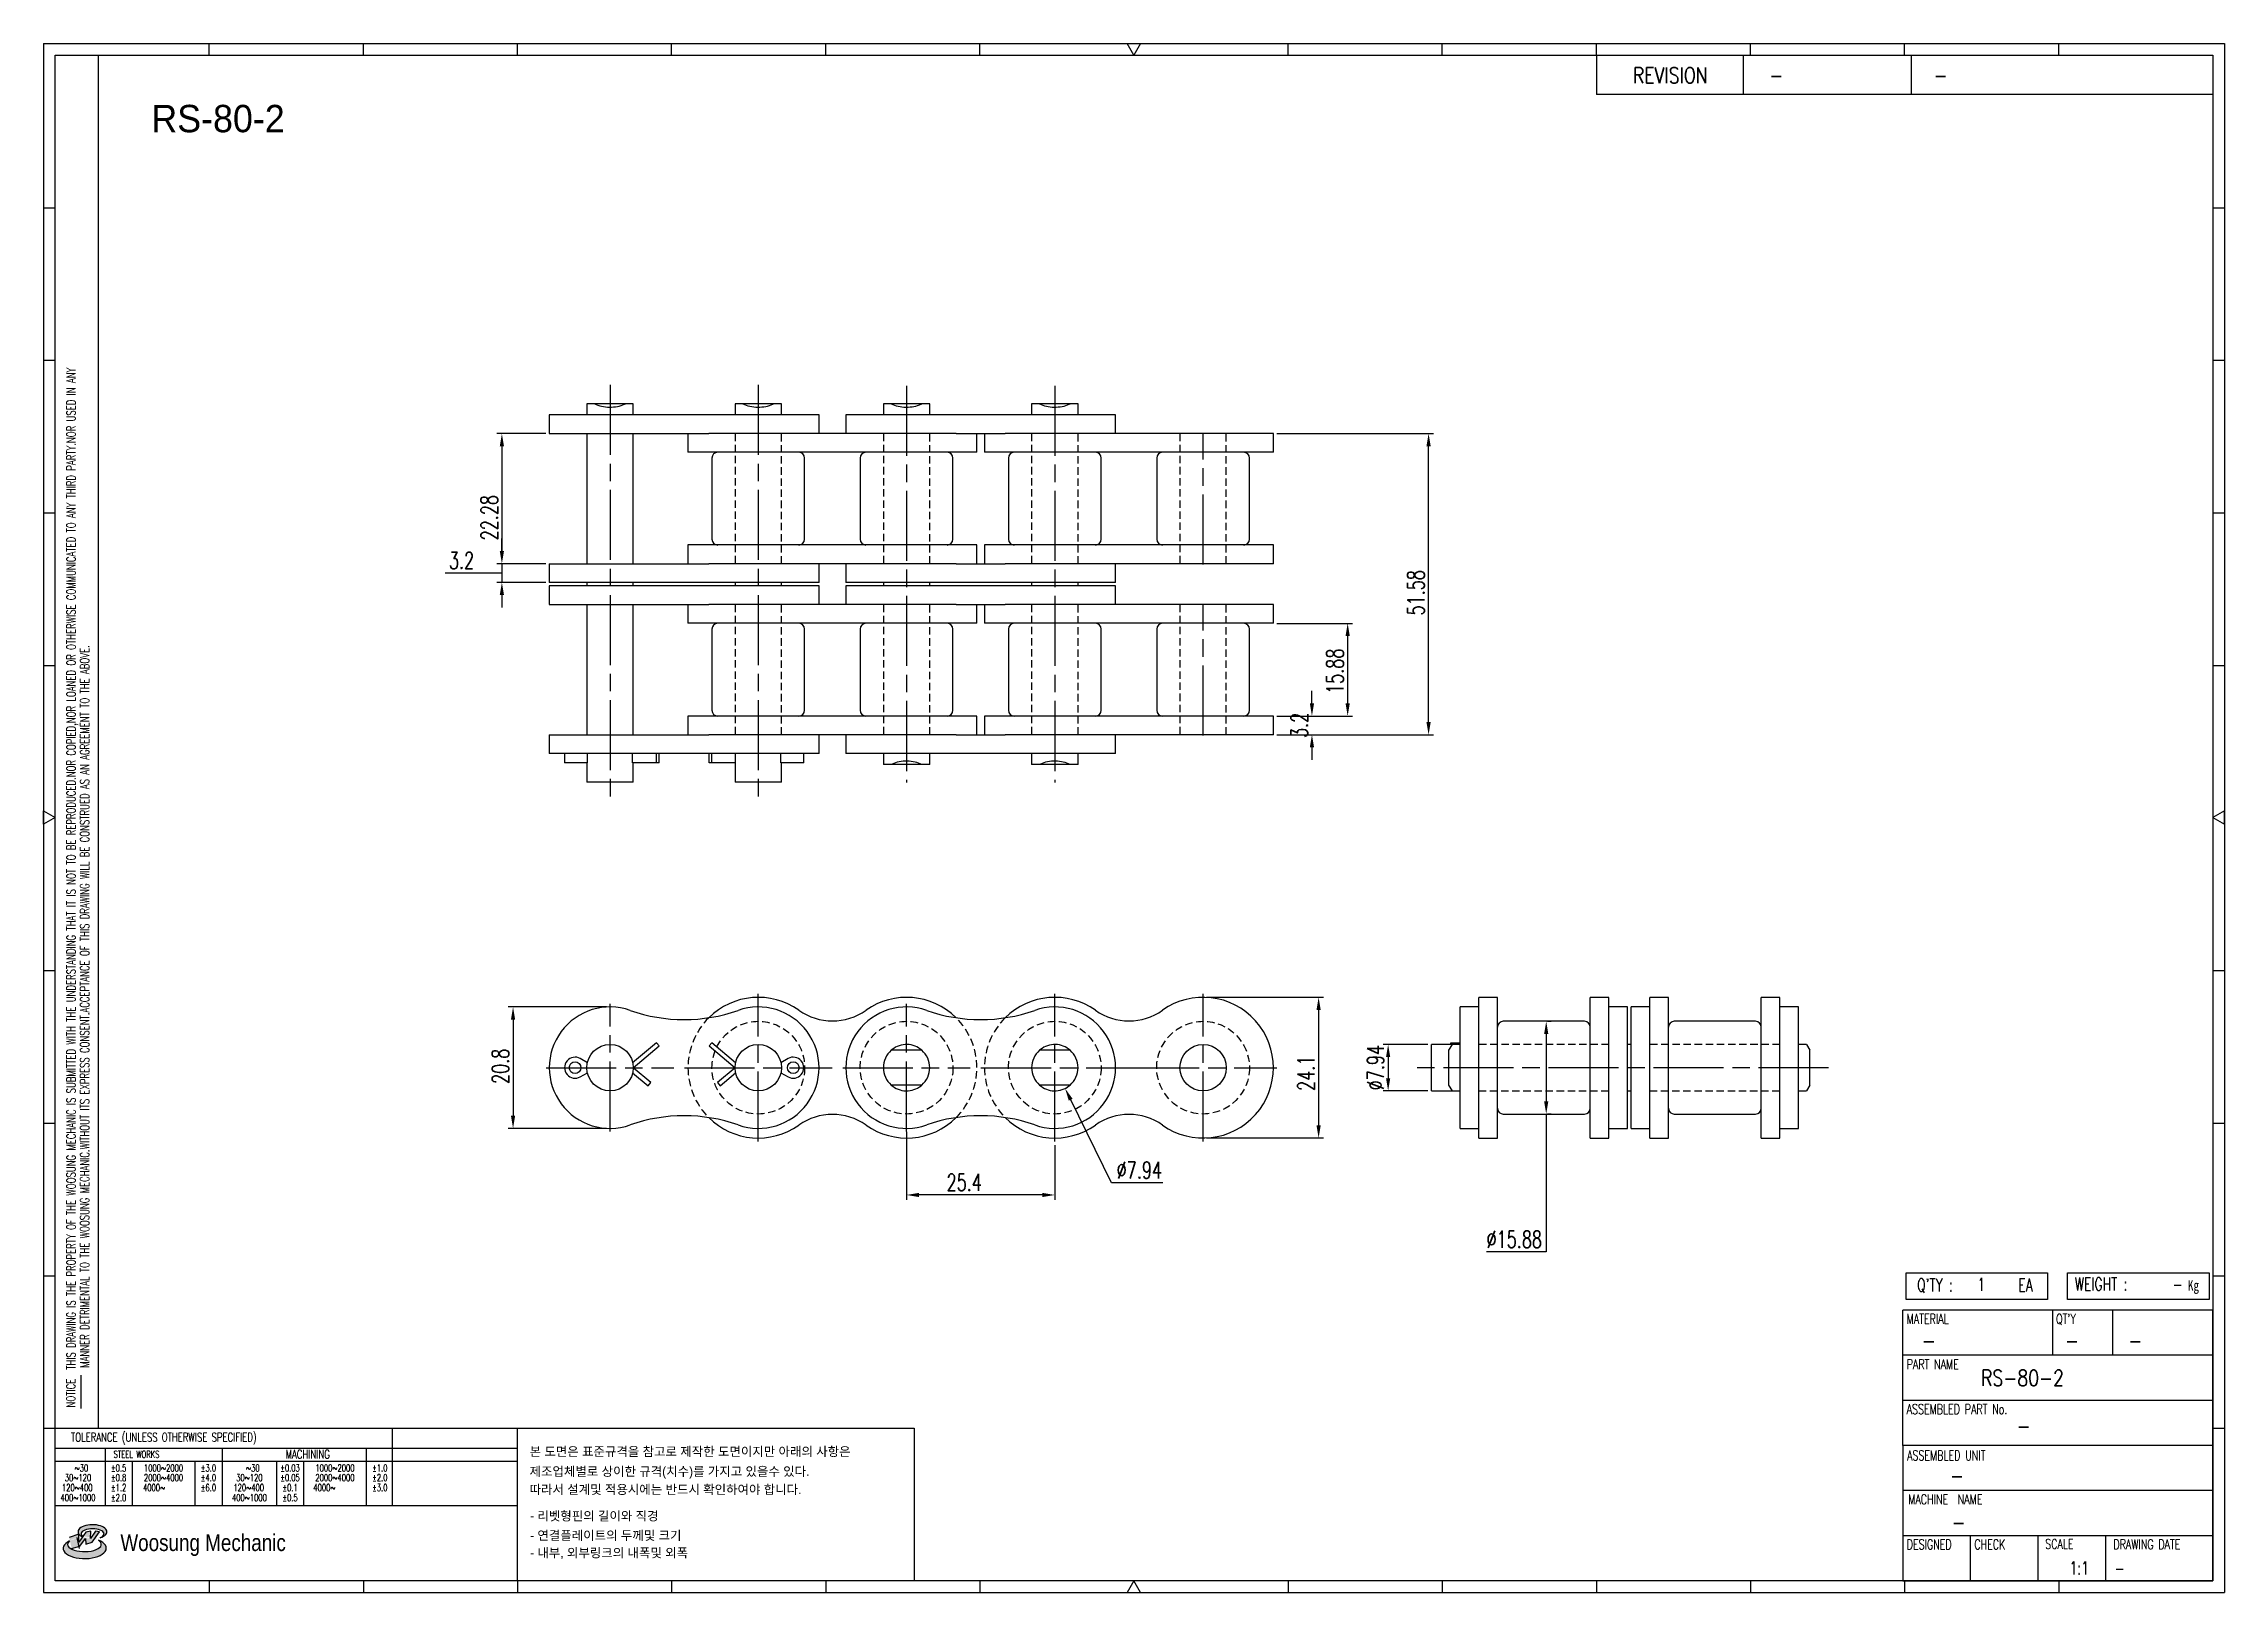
# Model space of a CAD drawing. Header units: millimetres. Extents: x 849 to 1223, y -130 to 135.
import ezdxf
from ezdxf.enums import TextEntityAlignment as Align

# ---------------------------------------------------------------- set-up
doc = ezdxf.new("R2010")
doc.units = ezdxf.units.MM
doc.linetypes.add('AM_ISO08W050', pattern=[18, 12, -1.5, 3, -1.5])
doc.linetypes.add('HIDDEN', pattern=[9.525, 6.35, -3.175])
doc.layers.get('Defpoints').update_dxf_attribs({"color": 80})
doc.layers.add('CL1', color=140, linetype='AM_ISO08W050', lineweight=25)
for name, color, linetype in [('HID-01', 2, 'HIDDEN'), ('S-DIM', 7, 'Continuous'), ('TITLE', 7, 'Continuous'), ('도면레이아웃', 7, 'Continuous')]:
    doc.layers.add(name, color=color, linetype=linetype)
doc.styles.add('HAN', font='ROMANS.shx', dxfattribs={"width": 0.7, "bigfont": 'whgtxt.shx'})
doc.styles.add('HKD_ST2', font='romans.shx', dxfattribs={"width": 0.7, "height": 4, "bigfont": '@extfont2.shx'})
doc.styles.add('HSG', font='SIMPLEX.shx', dxfattribs={"width": 0.7, "bigfont": 'HSG.shx'})
doc.styles.add('MtXpl_', font='Gulim.ttf')
doc.styles.add('SLDTEXTSTYLE4', font='arial.ttf', dxfattribs={"width": 0.8})
doc.dimstyles.new('APP1.2', dxfattribs={"dimscale": 1.2, "dimtxt": 2.4, "dimasz": 1.8, "dimexe": 0.7, "dimexo": 0.5, "dimgap": 0.6, "dimtad": 1, "dimtoh": 1, "dimrnd": 0.01, "dimzin": 9, "dimdsep": 46, "dimtxsty": 'HSG', "dimcen": 0, "dimclrd": 1, "dimclre": 1, "dimclrt": 256, "dimazin": 2, "dimtp": 1, "dimtm": 1, "dimtfac": 0.5, "dimtofl": 0, "dimtmove": 0, "dimatfit": 3, "dimfxl": 0, "dimtvp": 1, "dimtolj": 2, "dimlwd": -1, "dimlwe": -1, "dimarcsym": 0})

# ---------------------------------------------------------------- blocks, each defined once
blk = doc.blocks.new('MAST')
at = {"layer": '도면레이아웃'}
h = blk.add_hatch(color=10, dxfattribs=at)
h.paths.add_polyline_path([(1.544, 35.177), (1.554, 34.966), (1.779, 35.034), (2.054, 35.422), (1.908, 35.446), (1.728, 35.167), (1.741, 35.439), (1.547, 35.405), (1.292, 35.041), (1.295, 35.33), (0.943, 35.208), (1.03, 34.8), (1.336, 34.885)])
edge = h.paths.add_edge_path()
edge.add_ellipse((1.795, 35.421), major_axis=(-0.53, 0), ratio=0.487785, start_angle=122.36065, end_angle=403.39574)
edge.add_line((1.411, 35.244), (1.419, 35.261))
edge.add_ellipse((1.798, 35.344), major_axis=(-0.423, 0), ratio=0.444396, start_angle=131.58977, end_angle=386.19408, ccw=False)
edge = h.paths.add_edge_path()
edge.add_ellipse((1.512, 34.815), major_axis=(-0.793, 0), ratio=0.480113, start_angle=314.67633, end_angle=590.85213)
edge.add_ellipse((1.501, 34.958), major_axis=(-0.62, 0), ratio=0.43311, start_angle=331.7024, end_angle=574.42495, ccw=False)
at = {"color": 140}
for p, q in [((0, 90.118), (80.15, 90.118)), ((0, 90.118), (0, 33.191)), ((80.15, 90.118), (80.15, 33.191)), ((57.068, 89.693), (57.068, 88.246)), ((62.47, 89.693), (62.47, 88.246)), ((68.635, 89.693), (68.635, 88.246)), ((79.725, 88.246), (57.068, 88.246)), ((68.449, 43.961), (68.449, 44.936)), ((68.449, 44.936), (73.654, 44.936)), ((73.654, 44.936), (73.654, 43.961)), ((74.39, 43.961), (74.39, 44.936)), ((74.39, 44.936), (79.595, 44.936)), ((79.595, 44.936), (79.595, 43.961)), ((68.336, 38.59), (68.336, 43.563)), ((79.725, 43.563), (68.336, 43.563)), ((73.654, 43.961), (68.449, 43.961)), ((73.827, 43.563), (73.827, 41.905)), ((79.595, 43.961), (74.39, 43.961)), ((76.037, 43.563), (76.037, 41.905)), ((79.725, 38.59), (79.725, 43.563)), ((79.725, 41.905), (68.336, 41.905)), ((79.725, 40.248), (68.336, 40.248)), ((68.336, 38.59), (68.336, 33.616)), ((79.725, 38.59), (68.336, 38.59)), ((79.725, 33.616), (79.725, 38.59)), ((79.725, 36.932), (68.336, 36.932)), ((79.725, 35.274), (68.336, 35.274)), ((70.822, 33.616), (70.822, 35.274)), ((73.309, 33.616), (73.309, 35.274)), ((75.796, 33.616), (75.796, 35.274)), ((0, 33.191), (80.15, 33.191)), ((68.336, 33.616), (79.725, 33.616))]:
    blk.add_line(p, q, dxfattribs=at)
for p, q in [((6.089, 89.693), (6.089, 90.118)), ((11.753, 89.693), (11.753, 90.118)), ((17.418, 89.693), (17.418, 90.118)), ((23.082, 89.693), (23.082, 90.118)), ((28.746, 89.693), (28.746, 90.118)), ((34.411, 89.693), (34.411, 90.118)), ((45.739, 89.693), (45.739, 90.118)), ((51.404, 89.693), (51.404, 90.118)), ((57.068, 89.693), (57.068, 90.118)), ((62.732, 89.693), (62.732, 90.118)), ((68.397, 89.693), (68.397, 90.118)), ((74.061, 89.693), (74.061, 90.118)), ((0, 84.085), (0.425, 84.085)), ((79.725, 84.085), (80.15, 84.085)), ((0, 78.478), (0.425, 78.478)), ((79.725, 78.478), (80.15, 78.478)), ((0, 72.87), (0.425, 72.87)), ((79.725, 72.87), (80.15, 72.87)), ((0, 67.262), (0.425, 67.262)), ((79.725, 67.262), (80.15, 67.262)), ((0, 56.047), (0.425, 56.047)), ((79.725, 56.047), (80.15, 56.047)), ((0, 50.439), (0.425, 50.439)), ((79.725, 50.439), (80.15, 50.439)), ((0, 44.832), (0.425, 44.832)), ((79.725, 44.832), (80.15, 44.832)), ((1.377, 39.947), (1.377, 41.174)), ((0, 39.224), (0.425, 39.224)), ((79.725, 39.224), (80.15, 39.224)), ((6.089, 33.616), (6.089, 33.191)), ((11.753, 33.616), (11.753, 33.191)), ((17.418, 33.616), (17.418, 33.191)), ((23.082, 33.616), (23.082, 33.191)), ((28.746, 33.616), (28.746, 33.191)), ((34.411, 33.616), (34.411, 33.191)), ((45.739, 33.616), (45.739, 33.191)), ((51.404, 33.616), (51.404, 33.191)), ((57.068, 33.616), (57.068, 33.191)), ((62.732, 33.616), (62.732, 33.191)), ((68.397, 33.616), (68.397, 33.191)), ((74.061, 33.616), (74.061, 33.191))]:
    blk.add_line(p, q)
at = {"color": 2}
for p, q in [((2.017, 39.224), (2.017, 89.693)), ((0.425, 39.224), (17.418, 39.224)), ((0.425, 38.487), (17.418, 38.487)), ((2.257, 38.487), (2.257, 36.382)), ((6.557, 38.5), (6.557, 36.382)), ((11.857, 38.487), (11.857, 36.382)), ((12.816, 39.224), (12.816, 36.382)), ((17.418, 33.616), (17.418, 39.224)), ((0.425, 38.012), (17.418, 38.012)), ((3.257, 38.012), (3.257, 36.382)), ((5.557, 38.012), (5.557, 36.382)), ((8.557, 38.012), (8.557, 36.382)), ((9.557, 38.026), (9.557, 36.382)), ((0.425, 36.382), (17.418, 36.382))]:
    blk.add_line(p, q, dxfattribs=at)
for points in [[(40.075, 89.693), (39.83, 90.118), (40.32, 90.118)], [(0.425, 61.679), (0, 61.433), (0, 61.924)], [(79.725, 61.679), (80.15, 61.433), (80.15, 61.924)], [(40.075, 33.616), (39.83, 33.191), (40.32, 33.191)]]:
    blk.add_lwpolyline(points, close=True)
at = {"color": 140}
blk.add_lwpolyline([(0.425, 89.693), (79.725, 89.693), (79.725, 33.616), (0.425, 33.616)], close=True, dxfattribs=at)
at = {"layer": '도면레이아웃'}
for p, q in [((1.295, 35.33), (0.943, 35.208)), ((1.547, 35.405), (1.292, 35.041)), ((1.292, 35.041), (1.295, 35.33)), ((1.741, 35.439), (1.547, 35.405)), ((1.908, 35.446), (1.728, 35.167)), ((1.728, 35.167), (1.741, 35.439)), ((1.779, 35.034), (2.054, 35.422)), ((2.054, 35.422), (1.908, 35.446)), ((1.03, 34.8), (1.336, 34.885)), ((1.224, 35.208), (1.311, 34.8)), ((1.224, 35.208), (1.224, 35.208)), ((1.336, 34.885), (1.544, 35.177)), ((1.419, 35.261), (1.411, 35.244)), ((1.544, 35.177), (1.554, 34.966)), ((1.554, 34.966), (1.779, 35.034))]:
    blk.add_line(p, q, dxfattribs=at)
for centre, major_axis, ratio, start_param, end_param in [((1.795, 35.421), (-0.53, 0), 0.487785, 2.135596, 7.040584), ((1.798, 35.344), (-0.423, 0), 0.444396, 2.296675, 6.740358), ((1.512, 34.815), (-0.793, 0), 0.480113, 5.492138, 10.312315), ((1.501, 34.958), (-0.62, 0), 0.43311, 5.789299, 10.025607)]:
    blk.add_ellipse(centre, major_axis=major_axis, ratio=ratio, start_param=start_param, end_param=end_param, dxfattribs=at)
for s, height, style, width, p in [('REVISION', 0.5806, 'HAN', 0.8, (58.415, 88.664)), ('-', 0.581, 'HAN', 0.8, (63.426, 88.664)), ('-', 0.581, 'HAN', 0.8, (69.468, 88.664)), ("Q'TY : ", 0.4746, 'HKD_ST2', 0.7, (68.857, 44.253)), ('1', 0.475, 'HKD_ST2', 0.7, (71.071, 44.275)), ('EA', 0.4746, 'HKD_ST2', 0.7, (72.578, 44.253)), ('WEIGHT : ', 0.4746, 'HKD_ST2', 0.7, (74.65, 44.286)), ('-', 0.581, 'HAN', 0.8, (69.029, 42.157)), ('-', 0.581, 'HAN', 0.8, (74.289, 42.157)), ('-', 0.581, 'HAN', 0.8, (76.623, 42.157)), ('-', 0.581, 'HAN', 0.8, (72.515, 39.013)), ('-', 0.581, 'HAN', 0.8, (70.067, 37.189)), ('-', 0.581, 'HAN', 0.8, (70.126, 35.48)), ('1:1', 0.4746, 'HKD_ST2', 0.7, (74.458, 33.848)), ('-', 0.475, 'HKD_ST2', 0.7, (76.112, 33.837))]:
    blk.add_text(s, height=height, dxfattribs=dict(style=style, width=width)).set_placement(p)
at = {"color": 6, "style": 'HKD_ST2', "width": 0.7}
for s, p in [(' THIS DRAWING IS THE PROPERTY OF THE WOOSUNG MECHANIC IS SUBMITTED WITH THE UNDERSTANDING THAT IT IS NOT TO BE REPRODUCED.NOR COPIED,NOR LOANED OR OTHERWISE COMMUNICATED TO ANY THIRD PARTY.NOR USED IN ANY', (1.173, 41.217)), ('MANNER DETRIMENTAL TO THE WOOSUNG MECHANIC.WITHOUT ITS EXPRESS CONSENT.ACCEPTANCE OF THIS DRAWING WILL BE CONSTRUED AS AN AGREEMENT TO THE ABOVE.', (1.672, 41.447))]:
    blk.add_text(s, height=0.326266, rotation=90, dxfattribs=at).set_placement(p)
at = {"style": 'HKD_ST2', "width": 0.7}
blk.add_text('-', height=0.475, dxfattribs=at).set_placement((78.613, 44.286), align=Align.RIGHT)
at = {"color": 254, "style": 'HKD_ST2', "width": 0.7}
for s, height, p in [('MATERIAL', 0.3651, (68.474, 43.425)), ("QT'Y", 0.3651, (73.965, 43.425)), ('PART NAME', 0.3651, (68.474, 41.756)), ('ASSEMBLED PART No.', 0.36511, (68.474, 40.109)), ('ASSEMBLED UNIT', 0.36511, (68.49, 38.408)), ('MACHINE  NAME', 0.36511, (68.532, 36.794)), ('DESIGNED', 0.3651, (68.474, 35.136)), ('CHECK', 0.3651, (70.961, 35.136)), ('SCALE', 0.3651, (73.566, 35.153)), ('DRAWING DATE', 0.36511, (76.071, 35.141))]:
    blk.add_text(s, height=height, dxfattribs=at).set_placement(p, align=Align.TOP_LEFT)
at = {"style": 'HKD_ST2', "width": 0.7}
blk.add_text('NOTICE', height=0.3263, rotation=90, dxfattribs=at).set_placement((1.163, 39.988))
blk.add_text('TOLERANCE (UNLESS OTHERWISE SPECIFIED)', height=0.32627, dxfattribs=at).set_placement((4.417, 38.896), align=Align.MIDDLE_CENTER)
at = {"color": 4, "style": 'HKD_ST2', "width": 0.7}
for s, height, p in [('%%12630', 0.261, (1.389, 37.762)), ('1000%%1262000', 0.26101, (4.407, 37.762)), ('%%12630', 0.261, (7.689, 37.762)), ('1000%%1262000', 0.26101, (10.707, 37.762)), ('120%%126400', 0.26101, (1.237, 37.045)), ('30%%126120', 0.261, (1.263, 37.411)), ('4000%%126', 0.261, (4.061, 37.045)), ('2000%%1264000', 0.26101, (4.407, 37.411)), ('120%%126400', 0.26101, (7.537, 37.045)), ('30%%126120', 0.261, (7.563, 37.411)), ('4000%%126', 0.261, (10.321, 37.045)), ('2000%%1264000', 0.26101, (10.707, 37.411)), ('400%%1261000', 0.26101, (1.263, 36.67)), ('400%%1261000', 0.26101, (7.563, 36.67))]:
    blk.add_text(s, height=height, dxfattribs=at).set_placement(p, align=Align.MIDDLE_CENTER)
for s, height, p in [('%%P0.5', 0.261, (2.757, 37.762)), ('STEEL WORKS', 0.26101, (3.416, 38.268)), ('%%P3.0', 0.261, (6.057, 37.762)), ('%%P0.03', 0.261, (9.057, 37.762)), ('MACHINING', 0.3263, (9.707, 38.27)), ('%%P1.0', 0.261, (12.357, 37.762)), ('%%P0.8', 0.261, (2.757, 37.411)), ('%%P1.2', 0.261, (2.757, 37.045)), ('%%P4.0', 0.261, (6.057, 37.411)), ('%%P6.0', 0.261, (6.057, 37.045)), ('%%P0.05', 0.261, (9.057, 37.411)), ('%%P0.1', 0.261, (9.057, 37.045)), ('%%P2.0', 0.261, (12.357, 37.411)), ('%%P3.0', 0.261, (12.357, 37.045)), ('%%P2.0', 0.261, (2.757, 36.67)), ('%%P0.5', 0.261, (9.057, 36.67))]:
    blk.add_text(s, height=height, dxfattribs=at).set_placement(p, align=Align.MIDDLE)
at = {"color": 1, "style": 'SLDTEXTSTYLE4', "width": 0.8}
blk.add_text('Woosung Mechanic', height=0.61957, dxfattribs=at).set_placement((2.822, 34.711))
at = {"layer": 'TITLE', "width": 0.8}
blk.add_text('Kg', height=0.3789, dxfattribs=at).set_placement((78.807, 44.286))
blk = doc.blocks.new('*D2')
at = {"layer": 'Defpoints', "color": 0, "transparency": 16777216}
for p in [(1059.75, 20.22), (1066.35, 20.22), (1059.75, 17.02)]:
    blk.add_point(p, dxfattribs=at)
at = {"layer": 'S-DIM', "color": 1, "transparency": 16777216}
for p, q in [((1066.35, 22.38), (1066.35, 24.54)), ((1060.35, 20.22), (1067.19, 20.22)), ((1060.35, 17.02), (1067.19, 17.02)), ((1066.35, 14.86), (1066.35, 12.7))]:
    blk.add_line(p, q, dxfattribs=at)
for points in [[(1065.99, 22.38), (1066.71, 22.38), (1066.35, 20.22)], [(1065.99, 14.86), (1066.71, 14.86), (1066.35, 17.02)]]:
    blk.add_solid(points, dxfattribs=at)
at = {"layer": 'S-DIM', "transparency": 16777216, "insert": (1064.19, 18.62), "char_height": 2.88, "attachment_point": 5, "rotation": 90, "style": 'HSG'}
blk.add_mtext('\\A2;3.2', dxfattribs=at)
blk = doc.blocks.new('*D3')
at = {"layer": 'Defpoints', "color": 0, "transparency": 16777216}
for p in [(1059.75, 36.1), (1072.47, 36.1), (1059.75, 20.22)]:
    blk.add_point(p, dxfattribs=at)
at = {"layer": 'S-DIM', "color": 1, "transparency": 16777216}
for p, q in [((1060.35, 36.1), (1073.31, 36.1)), ((1072.47, 22.38), (1072.47, 33.94)), ((1060.35, 20.22), (1073.31, 20.22))]:
    blk.add_line(p, q, dxfattribs=at)
for points in [[(1072.11, 33.94), (1072.83, 33.94), (1072.47, 36.1)], [(1072.11, 22.38), (1072.83, 22.38), (1072.47, 20.22)]]:
    blk.add_solid(points, dxfattribs=at)
at = {"layer": 'S-DIM', "transparency": 16777216, "insert": (1070.31, 27.89), "char_height": 2.88, "attachment_point": 5, "rotation": 90, "style": 'HSG'}
blk.add_mtext('\\A2;15.88', dxfattribs=at)
blk = doc.blocks.new('*D4')
at = {"layer": 'Defpoints', "color": 0, "transparency": 16777216}
for p in [(1059.75, 68.6), (1086.33, 68.6), (1059.75, 17.02)]:
    blk.add_point(p, dxfattribs=at)
at = {"layer": 'S-DIM', "color": 1, "transparency": 16777216}
for p, q in [((1060.35, 68.6), (1087.17, 68.6)), ((1086.33, 19.18), (1086.33, 66.44)), ((1060.35, 17.02), (1087.17, 17.02))]:
    blk.add_line(p, q, dxfattribs=at)
for points in [[(1085.97, 66.44), (1086.69, 66.44), (1086.33, 68.6)], [(1085.97, 19.18), (1086.69, 19.18), (1086.33, 17.02)]]:
    blk.add_solid(points, dxfattribs=at)
at = {"layer": 'S-DIM', "transparency": 16777216, "insert": (1084.17, 41.33), "char_height": 2.88, "attachment_point": 5, "rotation": 90, "style": 'HSG'}
blk.add_mtext('\\A2;51.58', dxfattribs=at)
blk = doc.blocks.new('*D5')
at = {"layer": 'Defpoints', "color": 0, "transparency": 16777216}
for p in [(935.7, 68.6), (927.58, 46.32), (935.7, 46.32)]:
    blk.add_point(p, dxfattribs=at)
at = {"layer": 'S-DIM', "color": 1, "transparency": 16777216}
for p, q in [((935.1, 68.6), (926.74, 68.6)), ((927.58, 66.44), (927.58, 48.48)), ((935.1, 46.32), (926.74, 46.32))]:
    blk.add_line(p, q, dxfattribs=at)
for points in [[(927.22, 66.44), (927.94, 66.44), (927.58, 68.6)], [(927.22, 48.48), (927.94, 48.48), (927.58, 46.32)]]:
    blk.add_solid(points, dxfattribs=at)
at = {"layer": 'S-DIM', "transparency": 16777216, "insert": (925.42, 54.2), "char_height": 2.88, "attachment_point": 5, "rotation": 90, "style": 'HSG'}
blk.add_mtext('\\A2;22.28', dxfattribs=at)
blk = doc.blocks.new('*D6')
at = {"layer": 'Defpoints', "color": 0, "transparency": 16777216}
for p in [(935.7, 46.32), (927.58, 43.12), (935.7, 43.12)]:
    blk.add_point(p, dxfattribs=at)
at = {"layer": 'S-DIM', "color": 1, "transparency": 16777216}
for p, q in [((927.58, 48.48), (927.58, 50.64)), ((935.1, 46.32), (926.74, 46.32)), ((927.58, 46.32), (927.58, 43.12)), ((923.5, 44.72), (917.84, 44.72)), ((927.58, 44.72), (923.5, 44.72)), ((935.1, 43.12), (926.74, 43.12)), ((927.58, 40.96), (927.58, 38.8))]:
    blk.add_line(p, q, dxfattribs=at)
for points in [[(927.22, 48.48), (927.94, 48.48), (927.58, 46.32)], [(927.22, 40.96), (927.94, 40.96), (927.58, 43.12)]]:
    blk.add_solid(points, dxfattribs=at)
at = {"layer": 'S-DIM', "transparency": 16777216, "insert": (920.67, 46.88), "char_height": 2.88, "attachment_point": 5, "style": 'HSG'}
blk.add_mtext('\\A2;3.2', dxfattribs=at)
blk = doc.blocks.new('*D7')
at = {"layer": 'Defpoints', "color": 0, "transparency": 16777216}
for p in [(996.9, -50.42), (1022.3, -52.68), (996.9, -61.83)]:
    blk.add_point(p, dxfattribs=at)
at = {"layer": 'S-DIM', "color": 1, "transparency": 16777216}
for p, q in [((996.9, -51.02), (996.9, -62.67)), ((1022.3, -53.28), (1022.3, -62.67)), ((1020.14, -61.83), (999.06, -61.83))]:
    blk.add_line(p, q, dxfattribs=at)
for points in [[(999.06, -61.47), (999.06, -62.19), (996.9, -61.83)], [(1020.14, -61.47), (1020.14, -62.19), (1022.3, -61.83)]]:
    blk.add_solid(points, dxfattribs=at)
at = {"layer": 'S-DIM', "transparency": 16777216, "insert": (1006.78, -59.67), "char_height": 2.88, "attachment_point": 5, "style": 'HSG'}
blk.add_mtext('\\A2;25.4', dxfattribs=at)
blk = doc.blocks.new('*D8')
at = {"layer": 'Defpoints', "color": 0, "transparency": 16777216}
for p in [(1020.55, -36.46), (1024.06, -43.58)]:
    blk.add_point(p, dxfattribs=at)
at = {"layer": 'S-DIM', "color": 1, "transparency": 16777216}
for p, q in [((1032.03, -59.73), (1025.02, -45.52)), ((1040.82, -59.73), (1032.03, -59.73))]:
    blk.add_line(p, q, dxfattribs=at)
blk.add_arc((1022.3, -40.02), 3.97, 284.1508, 302.7503, dxfattribs=at)
blk.add_solid([(1025.34, -45.36), (1024.69, -45.68), (1024.06, -43.58)], dxfattribs=at)
at = {"layer": 'S-DIM', "transparency": 16777216, "insert": (1036.78, -57.57), "char_height": 2.88, "attachment_point": 5, "style": 'HSG'}
blk.add_mtext('\\A2;∅7.94', dxfattribs=at)
blk = doc.blocks.new('*D9')
at = {"layer": 'Defpoints', "color": 0, "transparency": 16777216}
for p in [(1047.7, -27.97), (1047.7, -52.07), (1067.49, -52.07)]:
    blk.add_point(p, dxfattribs=at)
at = {"layer": 'S-DIM', "color": 1, "transparency": 16777216}
for p, q in [((1048.3, -27.97), (1068.33, -27.97)), ((1067.49, -30.13), (1067.49, -49.91)), ((1048.3, -52.07), (1068.33, -52.07))]:
    blk.add_line(p, q, dxfattribs=at)
for points in [[(1067.13, -30.13), (1067.85, -30.13), (1067.49, -27.97)], [(1067.13, -49.91), (1067.85, -49.91), (1067.49, -52.07)]]:
    blk.add_solid(points, dxfattribs=at)
at = {"layer": 'S-DIM', "transparency": 16777216, "insert": (1065.33, -40.98), "char_height": 2.88, "attachment_point": 5, "rotation": 90, "style": 'HSG'}
blk.add_mtext('\\A2;24.1', dxfattribs=at)
blk = doc.blocks.new('*D10')
at = {"layer": 'Defpoints', "color": 0, "transparency": 16777216}
for p in [(946.1, -29.62), (929.49, -50.42), (946.1, -50.42)]:
    blk.add_point(p, dxfattribs=at)
at = {"layer": 'S-DIM', "color": 1, "transparency": 16777216}
for p, q in [((945.5, -29.62), (928.65, -29.62)), ((929.49, -31.78), (929.49, -48.26)), ((945.5, -50.42), (928.65, -50.42))]:
    blk.add_line(p, q, dxfattribs=at)
for points in [[(929.13, -31.78), (929.85, -31.78), (929.49, -29.62)], [(929.13, -48.26), (929.85, -48.26), (929.49, -50.42)]]:
    blk.add_solid(points, dxfattribs=at)
at = {"layer": 'S-DIM', "transparency": 16777216, "insert": (927.33, -39.79), "char_height": 2.88, "attachment_point": 5, "rotation": 90, "style": 'HSG'}
blk.add_mtext('\\A2;20.8', dxfattribs=at)
blk = doc.blocks.new('*D11')
at = {"layer": 'Defpoints', "color": 0, "transparency": 16777216}
for p in [(1106.08, -32.08), (1106.08, -47.96), (1106.48, -47.96)]:
    blk.add_point(p, dxfattribs=at)
at = {"layer": 'S-DIM', "color": 1, "transparency": 16777216}
for p, q in [((1106.68, -32.08), (1107.32, -32.08)), ((1106.48, -34.24), (1106.48, -45.8)), ((1106.48, -47.96), (1106.48, -71.6)), ((1106.68, -47.96), (1107.32, -47.96)), ((1106.48, -71.6), (1096.25, -71.6))]:
    blk.add_line(p, q, dxfattribs=at)
for points in [[(1106.12, -34.24), (1106.84, -34.24), (1106.48, -32.08)], [(1106.12, -45.8), (1106.84, -45.8), (1106.48, -47.96)]]:
    blk.add_solid(points, dxfattribs=at)
at = {"layer": 'S-DIM', "transparency": 16777216, "insert": (1101.01, -69.44), "char_height": 2.88, "attachment_point": 5, "style": 'HSG'}
blk.add_mtext('\\A2;%%c15.88', dxfattribs=at)
blk = doc.blocks.new('*D12')
at = {"layer": 'Defpoints', "color": 0, "transparency": 16777216}
for p in [(1086.83, -36.05), (1079.4, -43.99), (1086.83, -43.99)]:
    blk.add_point(p, dxfattribs=at)
at = {"layer": 'S-DIM', "color": 1, "transparency": 16777216}
for p, q in [((1086.23, -36.05), (1078.56, -36.05)), ((1079.4, -38.21), (1079.4, -41.83)), ((1086.23, -43.99), (1078.56, -43.99))]:
    blk.add_line(p, q, dxfattribs=at)
for points in [[(1079.04, -38.21), (1079.76, -38.21), (1079.4, -36.05)], [(1079.04, -41.83), (1079.76, -41.83), (1079.4, -43.99)]]:
    blk.add_solid(points, dxfattribs=at)
at = {"layer": 'S-DIM', "transparency": 16777216, "insert": (1077.24, -40.02), "char_height": 2.88, "attachment_point": 5, "rotation": 90, "style": 'HSG'}
blk.add_mtext('\\A2;%%c7.94', dxfattribs=at)

msp = doc.modelspace()

# ---------------------------------------------------------------- linework, layer by layer
for p, q in [((935.704, 71.802), (935.704, 68.602)), ((981.904, 71.802), (935.704, 71.802)), ((942.134, 73.712), (942.134, 71.802)), ((950.074, 73.712), (942.134, 73.712)), ((943.478, 73.712), (943.747, 73.586)), ((943.747, 73.586), (944.035, 73.475)), ((944.035, 73.475), (944.338, 73.378)), ((944.338, 73.378), (944.654, 73.297)), ((944.654, 73.297), (944.982, 73.232)), ((944.982, 73.232), (945.318, 73.184)), ((945.318, 73.184), (945.66, 73.153)), ((945.66, 73.153), (946.006, 73.139)), ((946.006, 73.139), (946.352, 73.143)), ((946.352, 73.143), (946.697, 73.165)), ((946.697, 73.165), (947.036, 73.203)), ((947.036, 73.203), (947.369, 73.258)), ((947.369, 73.258), (947.692, 73.33)), ((947.692, 73.33), (948.003, 73.418)), ((948.003, 73.418), (948.3, 73.522)), ((948.3, 73.522), (948.58, 73.639)), ((948.58, 73.639), (948.729, 73.712)), ((950.074, 71.802), (950.074, 73.712)), ((967.534, 73.712), (967.534, 71.802)), ((975.474, 73.712), (967.534, 73.712)), ((968.878, 73.712), (969.147, 73.586)), ((969.147, 73.586), (969.435, 73.475)), ((969.435, 73.475), (969.738, 73.378)), ((969.738, 73.378), (970.054, 73.297)), ((970.054, 73.297), (970.382, 73.232)), ((970.382, 73.232), (970.718, 73.184)), ((970.718, 73.184), (971.06, 73.153)), ((971.06, 73.153), (971.406, 73.139)), ((971.406, 73.139), (971.752, 73.143)), ((971.752, 73.143), (972.097, 73.165)), ((972.097, 73.165), (972.436, 73.203)), ((972.436, 73.203), (972.769, 73.258)), ((972.769, 73.258), (973.092, 73.33)), ((973.092, 73.33), (973.403, 73.418)), ((973.403, 73.418), (973.7, 73.522)), ((973.7, 73.522), (973.98, 73.639)), ((973.98, 73.639), (974.129, 73.712)), ((975.474, 71.802), (975.474, 73.712)), ((981.904, 68.602), (981.904, 71.802)), ((986.504, 71.802), (986.504, 68.602)), ((1032.704, 71.802), (986.504, 71.802)), ((992.934, 73.712), (992.934, 71.802)), ((1000.874, 73.712), (992.934, 73.712)), ((994.278, 73.712), (994.547, 73.586)), ((994.547, 73.586), (994.835, 73.475)), ((994.835, 73.475), (995.138, 73.378)), ((995.138, 73.378), (995.454, 73.297)), ((995.454, 73.297), (995.782, 73.232)), ((995.782, 73.232), (996.118, 73.184)), ((996.118, 73.184), (996.46, 73.153)), ((996.46, 73.153), (996.806, 73.139)), ((996.806, 73.139), (997.152, 73.143)), ((997.152, 73.143), (997.497, 73.165)), ((997.497, 73.165), (997.836, 73.203)), ((997.836, 73.203), (998.169, 73.258)), ((998.169, 73.258), (998.492, 73.33)), ((998.492, 73.33), (998.803, 73.418)), ((998.803, 73.418), (999.1, 73.522)), ((999.1, 73.522), (999.38, 73.639)), ((999.38, 73.639), (999.529, 73.712)), ((1000.874, 71.802), (1000.874, 73.712)), ((1018.334, 73.712), (1018.334, 71.802)), ((1026.274, 73.712), (1018.334, 73.712)), ((1019.678, 73.712), (1019.947, 73.586)), ((1019.947, 73.586), (1020.235, 73.475)), ((1020.235, 73.475), (1020.538, 73.378)), ((1020.538, 73.378), (1020.854, 73.297)), ((1020.854, 73.297), (1021.182, 73.232)), ((1021.182, 73.232), (1021.518, 73.184)), ((1021.518, 73.184), (1021.86, 73.153)), ((1021.86, 73.153), (1022.206, 73.139)), ((1022.206, 73.139), (1022.552, 73.143)), ((1022.552, 73.143), (1022.897, 73.165)), ((1022.897, 73.165), (1023.236, 73.203)), ((1023.236, 73.203), (1023.569, 73.258)), ((1023.569, 73.258), (1023.892, 73.33)), ((1023.892, 73.33), (1024.203, 73.418)), ((1024.203, 73.418), (1024.5, 73.522)), ((1024.5, 73.522), (1024.78, 73.639)), ((1024.78, 73.639), (1024.929, 73.712)), ((1026.274, 71.802), (1026.274, 73.712)), ((1032.704, 68.602), (1032.704, 71.802)), ((935.704, 68.602), (963.014, 68.602)), ((942.134, 68.602), (942.134, 46.322)), ((950.074, 46.322), (950.074, 68.602)), ((959.454, 68.602), (959.454, 65.402)), ((1005.394, 68.602), (963.014, 68.602)), ((1005.394, 68.602), (1013.814, 68.602)), ((1008.954, 65.402), (1008.954, 68.602)), ((1010.254, 68.602), (1010.254, 65.402)), ((1059.754, 68.602), (1013.814, 68.602)), ((1059.754, 65.402), (1059.754, 68.602)), ((1008.954, 65.402), (959.454, 65.402)), ((963.564, 64.417), (963.564, 50.506)), ((979.444, 50.506), (979.444, 64.417)), ((988.964, 64.417), (988.964, 50.506)), ((1004.844, 50.506), (1004.844, 64.417)), ((1059.754, 65.402), (1010.254, 65.402)), ((1014.364, 64.417), (1014.364, 50.506)), ((1030.244, 50.506), (1030.244, 64.417)), ((1039.764, 64.417), (1039.764, 50.506)), ((1055.644, 50.506), (1055.644, 64.417)), ((1008.954, 49.522), (959.454, 49.522)), ((959.454, 49.522), (959.454, 46.322)), ((1008.954, 46.322), (1008.954, 49.522)), ((1059.754, 49.522), (1010.254, 49.522)), ((1010.254, 49.522), (1010.254, 46.322)), ((1059.754, 46.322), (1059.754, 49.522)), ((935.704, 46.322), (963.014, 46.322)), ((935.704, 46.322), (935.704, 43.122)), ((1005.394, 46.322), (963.014, 46.322)), ((981.904, 43.122), (981.904, 46.322)), ((986.504, 46.322), (986.504, 43.122)), ((1005.394, 46.322), (1013.814, 46.322)), ((1059.754, 46.322), (1013.814, 46.322)), ((1032.704, 43.122), (1032.704, 46.322)), ((981.904, 43.122), (935.704, 43.122)), ((935.704, 42.502), (935.704, 39.302)), ((981.904, 42.502), (935.704, 42.502)), ((942.134, 43.122), (942.134, 42.502)), ((950.074, 42.502), (950.074, 43.122)), ((967.534, 43.122), (967.534, 42.502)), ((975.474, 42.502), (975.474, 43.122)), ((981.904, 39.302), (981.904, 42.502)), ((1032.704, 43.122), (986.504, 43.122)), ((986.504, 42.502), (986.504, 39.302)), ((1032.704, 42.502), (986.504, 42.502)), ((992.934, 43.122), (992.934, 42.502)), ((1000.874, 42.502), (1000.874, 43.122)), ((1018.334, 43.122), (1018.334, 42.502)), ((1026.274, 42.502), (1026.274, 43.122)), ((1032.704, 39.302), (1032.704, 42.502)), ((935.704, 39.302), (963.014, 39.302)), ((942.134, 39.302), (942.134, 17.022)), ((950.074, 17.022), (950.074, 39.302)), ((959.454, 39.302), (959.454, 36.102)), ((1005.394, 39.302), (963.014, 39.302)), ((1005.394, 39.302), (1013.814, 39.302)), ((1008.954, 36.102), (1008.954, 39.302)), ((1010.254, 39.302), (1010.254, 36.102)), ((1059.754, 39.302), (1013.814, 39.302)), ((1059.754, 36.102), (1059.754, 39.302)), ((1008.954, 36.102), (959.454, 36.102)), ((963.564, 35.117), (963.564, 21.206)), ((979.444, 21.206), (979.444, 35.117)), ((988.964, 35.117), (988.964, 21.206)), ((1004.844, 21.206), (1004.844, 35.117)), ((1059.754, 36.102), (1010.254, 36.102)), ((1014.364, 35.117), (1014.364, 21.206)), ((1030.244, 21.206), (1030.244, 35.117)), ((1039.764, 35.117), (1039.764, 21.206)), ((1055.644, 21.206), (1055.644, 35.117)), ((1008.954, 20.222), (959.454, 20.222)), ((959.454, 20.222), (959.454, 17.022)), ((1008.954, 17.022), (1008.954, 20.222)), ((1059.754, 20.222), (1010.254, 20.222)), ((1010.254, 20.222), (1010.254, 17.022)), ((1059.754, 17.022), (1059.754, 20.222)), ((935.704, 17.022), (963.014, 17.022)), ((935.704, 17.022), (935.704, 13.822)), ((1005.394, 17.022), (963.014, 17.022)), ((981.904, 13.822), (981.904, 17.022)), ((986.504, 17.022), (986.504, 13.822)), ((1005.394, 17.022), (1013.814, 17.022)), ((1059.754, 17.022), (1013.814, 17.022)), ((1032.704, 13.822), (1032.704, 17.022)), ((981.904, 13.822), (935.704, 13.822)), ((938.314, 13.822), (938.314, 12.222)), ((942.227, 12.222), (938.314, 12.222)), ((942.134, 12.222), (942.134, 8.912)), ((942.227, 12.222), (942.227, 13.822)), ((949.98, 12.222), (949.98, 13.822)), ((954.504, 12.222), (949.98, 12.222)), ((950.074, 8.912), (950.074, 12.222)), ((954.043, 12.222), (954.043, 13.822)), ((954.504, 12.222), (954.504, 13.822)), ((963.103, 12.222), (963.103, 13.822)), ((967.627, 12.222), (963.103, 12.222)), ((963.564, 12.222), (963.564, 13.822)), ((967.534, 12.222), (967.534, 8.912)), ((967.627, 12.222), (967.627, 13.822)), ((975.38, 12.222), (975.38, 13.822)), ((979.293, 12.222), (975.38, 12.222)), ((975.474, 8.912), (975.474, 12.222)), ((979.293, 12.222), (979.293, 13.822)), ((1032.704, 13.822), (986.504, 13.822)), ((992.934, 13.822), (992.934, 11.912)), ((1000.874, 11.912), (992.934, 11.912)), ((994.427, 11.984), (994.278, 11.912)), ((994.707, 12.102), (994.427, 11.984)), ((995.004, 12.205), (994.707, 12.102)), ((995.315, 12.293), (995.004, 12.205)), ((995.638, 12.365), (995.315, 12.293)), ((995.971, 12.421), (995.638, 12.365)), ((996.311, 12.459), (995.971, 12.421)), ((996.655, 12.48), (996.311, 12.459)), ((997.001, 12.484), (996.655, 12.48)), ((997.347, 12.47), (997.001, 12.484)), ((997.689, 12.44), (997.347, 12.47)), ((998.025, 12.391), (997.689, 12.44)), ((998.353, 12.327), (998.025, 12.391)), ((998.669, 12.246), (998.353, 12.327)), ((998.973, 12.149), (998.669, 12.246)), ((999.26, 12.037), (998.973, 12.149)), ((999.529, 11.912), (999.26, 12.037)), ((1000.874, 11.912), (1000.874, 13.822)), ((1018.334, 13.822), (1018.334, 11.912)), ((1026.274, 11.912), (1018.334, 11.912)), ((1019.827, 11.984), (1019.678, 11.912)), ((1020.107, 12.102), (1019.827, 11.984)), ((1020.404, 12.205), (1020.107, 12.102)), ((1020.715, 12.293), (1020.404, 12.205)), ((1021.038, 12.365), (1020.715, 12.293)), ((1021.371, 12.421), (1021.038, 12.365)), ((1021.711, 12.459), (1021.371, 12.421)), ((1022.055, 12.48), (1021.711, 12.459)), ((1022.401, 12.484), (1022.055, 12.48)), ((1022.747, 12.47), (1022.401, 12.484)), ((1023.089, 12.44), (1022.747, 12.47)), ((1023.425, 12.391), (1023.089, 12.44)), ((1023.753, 12.327), (1023.425, 12.391)), ((1024.069, 12.246), (1023.753, 12.327)), ((1024.373, 12.149), (1024.069, 12.246)), ((1024.66, 12.037), (1024.373, 12.149)), ((1024.929, 11.912), (1024.66, 12.037)), ((1026.274, 11.912), (1026.274, 13.822)), ((950.074, 8.912), (942.134, 8.912)), ((975.474, 8.912), (967.534, 8.912)), ((1094.936, -29.624), (1091.736, -29.624)), ((1091.736, -50.424), (1091.736, -29.624)), ((1098.136, -27.974), (1094.936, -27.974)), ((1094.936, -52.074), (1094.936, -27.974)), ((1098.136, -52.074), (1098.136, -27.974)), ((1117.216, -27.974), (1114.016, -27.974)), ((1114.016, -52.074), (1114.016, -27.974)), ((1117.216, -52.074), (1117.216, -27.974)), ((1120.416, -29.624), (1117.216, -29.624)), ((1120.416, -50.424), (1120.416, -29.624)), ((1124.236, -29.624), (1121.036, -29.624)), ((1121.036, -50.424), (1121.036, -29.624)), ((1127.436, -27.974), (1124.236, -27.974)), ((1124.236, -52.074), (1124.236, -27.974)), ((1127.436, -52.074), (1127.436, -27.974)), ((1146.516, -27.974), (1143.316, -27.974)), ((1143.316, -52.074), (1143.316, -27.974)), ((1146.516, -52.074), (1146.516, -27.974)), ((1149.716, -29.624), (1146.516, -29.624)), ((1149.716, -50.424), (1149.716, -29.624)), ((1113.031, -32.084), (1099.12, -32.084)), ((1142.331, -32.084), (1128.42, -32.084)), ((954.043, -35.757), (949.98, -39.167)), ((950.074, -40.024), (954.504, -36.306)), ((954.504, -36.306), (954.043, -35.757)), ((963.564, -35.757), (963.103, -36.306)), ((963.103, -36.306), (967.534, -40.024)), ((967.627, -39.167), (963.564, -35.757)), ((994.427, -36.921), (994.278, -37.046)), ((999.529, -37.046), (994.278, -37.046)), ((994.707, -36.717), (994.427, -36.921)), ((995.004, -36.538), (994.707, -36.717)), ((995.315, -36.386), (995.004, -36.538)), ((995.638, -36.261), (995.315, -36.386)), ((995.971, -36.165), (995.638, -36.261)), ((996.311, -36.098), (995.971, -36.165)), ((996.655, -36.062), (996.311, -36.098)), ((997.001, -36.055), (996.655, -36.062)), ((997.347, -36.079), (997.001, -36.055)), ((997.689, -36.132), (997.347, -36.079)), ((998.025, -36.215), (997.689, -36.132)), ((998.353, -36.328), (998.025, -36.215)), ((998.669, -36.468), (998.353, -36.328)), ((998.973, -36.635), (998.669, -36.468)), ((999.26, -36.829), (998.973, -36.635)), ((999.529, -37.046), (999.26, -36.829)), ((1019.827, -36.921), (1019.678, -37.046)), ((1024.929, -37.046), (1019.678, -37.046)), ((1020.107, -36.717), (1019.827, -36.921)), ((1020.404, -36.538), (1020.107, -36.717)), ((1020.715, -36.386), (1020.404, -36.538)), ((1021.038, -36.261), (1020.715, -36.386)), ((1021.371, -36.165), (1021.038, -36.261)), ((1021.711, -36.098), (1021.371, -36.165)), ((1022.055, -36.062), (1021.711, -36.098)), ((1022.401, -36.055), (1022.055, -36.062)), ((1022.747, -36.079), (1022.401, -36.055)), ((1023.089, -36.132), (1022.747, -36.079)), ((1023.425, -36.215), (1023.089, -36.132)), ((1023.753, -36.328), (1023.425, -36.215)), ((1024.069, -36.468), (1023.753, -36.328)), ((1024.373, -36.635), (1024.069, -36.468)), ((1024.66, -36.829), (1024.373, -36.635)), ((1024.929, -37.046), (1024.66, -36.829)), ((1086.826, -43.994), (1086.826, -36.054)), ((1090.399, -36.054), (1086.826, -36.054)), ((1089.826, -37.046), (1090.399, -36.054)), ((1089.826, -43.001), (1089.826, -37.046)), ((1090.136, -36.054), (1090.136, -35.757)), ((1090.136, -35.757), (1091.736, -35.757)), ((1091.736, -36.054), (1090.399, -36.054)), ((1121.036, -36.054), (1120.416, -36.054)), ((1151.053, -36.054), (1149.716, -36.054)), ((1151.053, -36.054), (1151.626, -37.046)), ((1151.626, -43.001), (1151.626, -37.046)), ((942.227, -39.167), (941.013, -38.466)), ((941.013, -41.582), (942.227, -40.881)), ((949.98, -40.881), (952.649, -43.121)), ((953.11, -42.572), (950.074, -40.024)), ((967.534, -40.024), (964.497, -42.572)), ((964.958, -43.121), (967.627, -40.881)), ((976.594, -38.466), (975.38, -39.167)), ((975.38, -40.881), (976.594, -41.582)), ((952.649, -43.121), (953.11, -42.572)), ((964.497, -42.572), (964.958, -43.121)), ((994.278, -43.001), (994.547, -43.219)), ((999.529, -43.001), (994.278, -43.001)), ((994.547, -43.219), (994.835, -43.412)), ((994.835, -43.412), (995.138, -43.579)), ((995.138, -43.579), (995.454, -43.72)), ((995.454, -43.72), (995.782, -43.832)), ((995.782, -43.832), (996.118, -43.915)), ((996.118, -43.915), (996.46, -43.969)), ((996.46, -43.969), (996.806, -43.993)), ((996.806, -43.993), (997.152, -43.986)), ((997.152, -43.986), (997.497, -43.949)), ((997.497, -43.949), (997.836, -43.883)), ((997.836, -43.883), (998.169, -43.787)), ((998.169, -43.787), (998.492, -43.662)), ((998.492, -43.662), (998.803, -43.51)), ((998.803, -43.51), (999.1, -43.331)), ((999.1, -43.331), (999.38, -43.127)), ((999.38, -43.127), (999.529, -43.001)), ((1019.678, -43.001), (1019.947, -43.219)), ((1024.929, -43.001), (1019.678, -43.001)), ((1019.947, -43.219), (1020.235, -43.412)), ((1020.235, -43.412), (1020.538, -43.579)), ((1020.538, -43.579), (1020.854, -43.72)), ((1020.854, -43.72), (1021.182, -43.832)), ((1021.182, -43.832), (1021.518, -43.915)), ((1021.518, -43.915), (1021.86, -43.969)), ((1021.86, -43.969), (1022.206, -43.993)), ((1022.206, -43.993), (1022.552, -43.986)), ((1022.552, -43.986), (1022.897, -43.949)), ((1022.897, -43.949), (1023.236, -43.883)), ((1023.236, -43.883), (1023.569, -43.787)), ((1023.569, -43.787), (1023.892, -43.662)), ((1023.892, -43.662), (1024.203, -43.51)), ((1024.203, -43.51), (1024.5, -43.331)), ((1024.5, -43.331), (1024.78, -43.127)), ((1024.78, -43.127), (1024.929, -43.001)), ((1086.826, -43.994), (1090.399, -43.994)), ((1090.399, -43.994), (1089.826, -43.001)), ((1090.399, -43.994), (1091.736, -43.994)), ((1120.416, -43.994), (1121.036, -43.994)), ((1149.716, -43.994), (1151.053, -43.994)), ((1151.626, -43.001), (1151.053, -43.994)), ((1099.12, -47.964), (1113.031, -47.964)), ((1128.42, -47.964), (1142.331, -47.964)), ((1091.736, -50.424), (1094.936, -50.424)), ((1094.936, -52.074), (1098.136, -52.074)), ((1114.016, -52.074), (1117.216, -52.074)), ((1117.216, -50.424), (1120.416, -50.424)), ((1121.036, -50.424), (1124.236, -50.424)), ((1124.236, -52.074), (1127.436, -52.074)), ((1143.316, -52.074), (1146.516, -52.074)), ((1146.516, -50.424), (1149.716, -50.424))]:
    msp.add_line(p, q)
at = {"color": 140}
msp.add_lwpolyline([(930.258, -101.8), (998.216, -101.8), (998.216, -127.938), (930.258, -127.938)], close=True, dxfattribs=at)
for centre, radius in [((946.104, -40.024), 3.97), ((971.504, -40.024), 3.97), ((1047.704, -40.024), 3.97), ((940.113, -40.024), 0.998), ((977.494, -40.024), 0.998)]:
    msp.add_circle(centre, radius)
for centre, radius, start, end in [((964.548, 64.417), 0.985, 90, 180), ((978.459, 64.417), 0.985, 0, 90), ((989.948, 64.417), 0.985, 90, 180), ((1003.859, 64.417), 0.985, 0, 90), ((1015.348, 64.417), 0.985, 90, 180), ((1029.259, 64.417), 0.985, 0, 90), ((1040.748, 64.417), 0.985, 90, 180), ((1054.659, 64.417), 0.985, 0, 90), ((964.548, 50.506), 0.985, 180, 270), ((978.459, 50.506), 0.985, 270, 0), ((989.948, 50.506), 0.985, 180, 270), ((1003.859, 50.506), 0.985, 270, 360), ((1015.348, 50.506), 0.985, 180, 270), ((1029.259, 50.506), 0.985, 270, 360), ((1040.748, 50.506), 0.985, 180, 270), ((1054.659, 50.506), 0.985, 270, 360), ((964.548, 35.117), 0.985, 90, 180), ((978.459, 35.117), 0.985, 0, 90), ((989.948, 35.117), 0.985, 90, 180), ((1003.859, 35.117), 0.985, 0, 90), ((1015.348, 35.117), 0.985, 90, 180), ((1029.259, 35.117), 0.985, 0, 90), ((1040.748, 35.117), 0.985, 90, 180), ((1054.659, 35.117), 0.985, 0, 90), ((964.548, 21.206), 0.985, 180, 270), ((978.459, 21.206), 0.985, 270, 0), ((989.948, 21.206), 0.985, 180, 270), ((1003.859, 21.206), 0.985, 270, 360), ((1015.348, 21.206), 0.985, 180, 270), ((1029.259, 21.206), 0.985, 270, 360), ((1040.748, 21.206), 0.985, 180, 270), ((1054.659, 21.206), 0.985, 270, 360), ((946.104, -40.024), 10.4, 70.61979, 289.38021), ((971.504, -40.024), 12.05, 54.79142, 134.79409), ((971.504, -40.024), 10.4, 250.61979, 109.38021), ((996.904, -40.024), 10.4, 70.61979, 289.38021), ((996.904, -40.024), 12.05, 45.20591, 125.20858), ((1022.304, -40.024), 12.05, 54.79142, 134.79409), ((1022.304, -40.024), 10.4, 250.61979, 109.38021), ((1047.704, -40.024), 12.05, 234.79142, 125.20858), ((958.804, -3.92), 27.872, 250.61979, 289.38021), ((984.204, -22.026), 9.977, 234.79142, 305.20858), ((1009.604, -3.92), 27.872, 250.61979, 289.38021), ((1035.004, -22.026), 9.977, 234.79142, 305.20858), ((1099.12, -33.068), 0.985, 90, 180), ((1113.031, -33.068), 0.985, 0, 90), ((1128.42, -33.068), 0.985, 90, 180), ((1142.331, -33.068), 0.985, 0, 90), ((996.904, -40.024), 3.97, 131.40962, 228.59038), ((996.904, -40.024), 3.97, 311.40962, 48.59038), ((1022.304, -40.024), 3.97, 131.40962, 228.59038), ((1022.304, -40.024), 3.97, 311.40962, 48.59038), ((940.113, -40.024), 1.799, 60, 300), ((977.494, -40.024), 1.799, 240, 120), ((958.804, -76.127), 27.872, 70.61979, 109.38021), ((984.204, -58.021), 9.977, 54.79142, 125.20858), ((1009.604, -76.127), 27.872, 70.61979, 109.38021), ((1035.004, -58.021), 9.977, 54.79142, 125.20858), ((1099.12, -46.979), 0.985, 180, 270), ((1113.031, -46.979), 0.985, 270, 0), ((1128.42, -46.979), 0.985, 180, 270), ((1142.331, -46.979), 0.985, 270, 360), ((971.504, -40.024), 12.05, 225.20591, 305.20858), ((996.904, -40.024), 12.05, 234.79142, 314.79409), ((1022.304, -40.024), 12.05, 225.20591, 305.20858)]:
    msp.add_arc(centre, radius, start, end)
at = {"layer": 'CL1'}
for p, q in [((946.104, 76.952), (946.104, 5.672)), ((971.504, 76.952), (971.504, 5.672)), ((996.904, 76.802), (996.904, 8.822)), ((1022.304, 76.802), (1022.304, 8.822)), ((1047.704, 46.162), (1047.704, 68.762)), ((1047.704, 16.862), (1047.704, 39.462)), ((946.104, -50.944), (946.104, -29.104)), ((971.504, -52.676), (971.504, -27.371)), ((996.904, -50.944), (996.904, -29.104)), ((1022.304, -52.676), (1022.304, -27.371)), ((1047.704, -52.676), (1047.704, -27.371)), ((935.184, -40.024), (957.024, -40.024)), ((958.851, -40.024), (984.156, -40.024)), ((985.984, -40.024), (1007.824, -40.024)), ((1009.651, -40.024), (1034.956, -40.024)), ((1035.051, -40.024), (1060.356, -40.024)), ((1154.866, -40.024), (1083.586, -40.024))]:
    msp.add_line(p, q, dxfattribs=at)
at = {"layer": 'HID-01', "ltscale": 0.2}
for p, q in [((967.534, 68.602), (967.534, 46.322)), ((967.534, 68.602), (967.534, 46.322)), ((975.474, 46.322), (975.474, 68.602)), ((975.474, 46.322), (975.474, 68.602)), ((992.934, 68.602), (992.934, 46.322)), ((992.934, 68.602), (992.934, 46.322)), ((1000.874, 46.322), (1000.874, 68.602)), ((1000.874, 46.322), (1000.874, 68.602)), ((1018.334, 68.602), (1018.334, 46.322)), ((1018.334, 68.602), (1018.334, 46.322)), ((1026.274, 46.322), (1026.274, 68.602)), ((1026.274, 46.322), (1026.274, 68.602)), ((1043.734, 68.602), (1043.734, 46.322)), ((1051.674, 46.322), (1051.674, 68.602)), ((967.534, 39.302), (967.534, 17.022)), ((967.534, 39.302), (967.534, 17.022)), ((975.474, 17.022), (975.474, 39.302)), ((975.474, 17.022), (975.474, 39.302)), ((992.934, 39.302), (992.934, 17.022)), ((992.934, 39.302), (992.934, 17.022)), ((1000.874, 17.022), (1000.874, 39.302)), ((1000.874, 17.022), (1000.874, 39.302)), ((1018.334, 39.302), (1018.334, 17.022)), ((1018.334, 39.302), (1018.334, 17.022)), ((1026.274, 17.022), (1026.274, 39.302)), ((1026.274, 17.022), (1026.274, 39.302)), ((1043.734, 39.302), (1043.734, 17.022)), ((1051.674, 17.022), (1051.674, 39.302)), ((1117.216, -36.054), (1094.936, -36.054)), ((1146.516, -36.054), (1124.236, -36.054)), ((1094.936, -43.994), (1117.216, -43.994)), ((1124.236, -43.994), (1146.516, -43.994))]:
    msp.add_line(p, q, dxfattribs=at)
for centre in [(971.504, -40.024), (996.904, -40.024), (1022.304, -40.024), (1047.704, -40.024)]:
    msp.add_circle(centre, 7.94, dxfattribs=at)
for centre, start, end in [((971.504, -40.024), 134.79409, 225.20591), ((996.904, -40.024), 314.79409, 45.20591), ((1022.304, -40.024), 134.79409, 225.20591)]:
    msp.add_arc(centre, 12.05, start, end, dxfattribs=at)

# ---------------------------------------------------------------- block references
at = {"color": 140, "xscale": 4.661062486081677, "yscale": 4.661062486081677, "zscale": 4.661062486081677}
msp.add_blockref('MAST', (849.072, -284.626), dxfattribs=at)

# ---------------------------------------------------------------- texts
at = {"color": 254, "style": 'MtXpl_'}
msp.add_text('RS-80-2 ', height=4.6905, dxfattribs=at).set_placement((867.529, 120.235))
at = {"style": 'HAN', "width": 0.8}
msp.add_text('RS-80-2 ', height=2.7063, dxfattribs=at).set_placement((1180.974, -94.521))
at = {"color": 140, "style": 'MtXpl_'}
for s, p in [('제조업체별로 상이한 규격(치수)를 가지고 있을수 있다.', (932.324, -109.964)), ('본 도면은 표준규격을 참고로 제작한 도면이지만 아래의 사항은', (932.324, -106.563)), ('따라서 설계및 적용시에는 반드시 확인하여야 합니다.', (932.324, -113.064)), ('- 리벳형핀의 길이와 직경', (932.41, -117.603)), ('- 연결플레이트의 두께및 크기', (932.41, -120.931)), ('- 내부, 외부링크의 내폭및 외폭', (932.41, -123.918))]:
    msp.add_text(s, height=1.56352, dxfattribs=at).set_placement(p)

# ---------------------------------------------------------------- dimensions: what is measured, and where the dimension line sits
at = {"layer": 'S-DIM'}
for base, p1, p2, picture, middle in [((927.582, 46.322), (935.704, 68.602), (935.704, 46.322), '*D5', (927.582, 54.201)), ((1086.329, 68.602), (1059.754, 17.022), (1059.754, 68.602), '*D4', (1086.329, 41.328)), ((1072.466, 36.102), (1059.754, 20.222), (1059.754, 36.102), '*D3', (1072.466, 27.888)), ((1066.351, 20.222), (1059.754, 17.022), (1059.754, 20.222), '*D2', (1066.351, 18.622)), ((929.492, -50.424), (946.104, -29.624), (946.104, -50.424), '*D10', (929.492, -39.786)), ((1067.495, -52.074), (1047.704, -27.974), (1047.704, -52.074), '*D9', (1067.495, -40.977))]:
    dim = msp.add_linear_dim(base=base, p1=p1, p2=p2, angle=90, dimstyle='APP1.2', dxfattribs=at)
    dim.commit()
    dim.dimension.update_dxf_attribs({"geometry": picture, "text_midpoint": middle, "dimtype": 128})
dim = msp.add_linear_dim(base=(927.582, 43.122), p1=(935.704, 46.322), p2=(935.704, 43.122), angle=90, dimstyle='APP1.2', override={"dimtmove": 1}, dxfattribs=at)
dim.commit()
dim.dimension.update_dxf_attribs({"geometry": '*D6', "text_midpoint": (922.782, 46.882)})
for base, p1, p2, picture, middle in [((1106.478, -47.964), (1106.076, -32.084), (1106.076, -47.964), '*D11', (1101.006, -71.601)), ((1079.399, -43.994), (1086.826, -36.054), (1086.826, -43.994), '*D12', (1079.399, -40.024))]:
    dim = msp.add_linear_dim(base=base, p1=p1, p2=p2, angle=90, text='%%c<>', dimstyle='APP1.2', dxfattribs=at)
    dim.commit()
    dim.dimension.update_dxf_attribs({"geometry": picture, "text_midpoint": middle, "dimtype": 128})
dim = msp.add_diameter_dim_2p(p1=(1020.546, -36.464), p2=(1024.061, -43.584), dimstyle='APP1.2', dxfattribs=at)
dim.commit()
dim.dimension.update_dxf_attribs({"geometry": '*D8', "text_midpoint": (1036.784, -59.731), "dimtype": 131})
dim = msp.add_linear_dim(base=(996.904, -61.829), p1=(1022.304, -52.676), p2=(996.904, -50.424), dimstyle='APP1.2', dxfattribs=at)
dim.commit()
dim.dimension.update_dxf_attribs({"geometry": '*D7', "text_midpoint": (1006.784, -61.829), "dimtype": 128})

doc.saveas('drawing.dxf')
